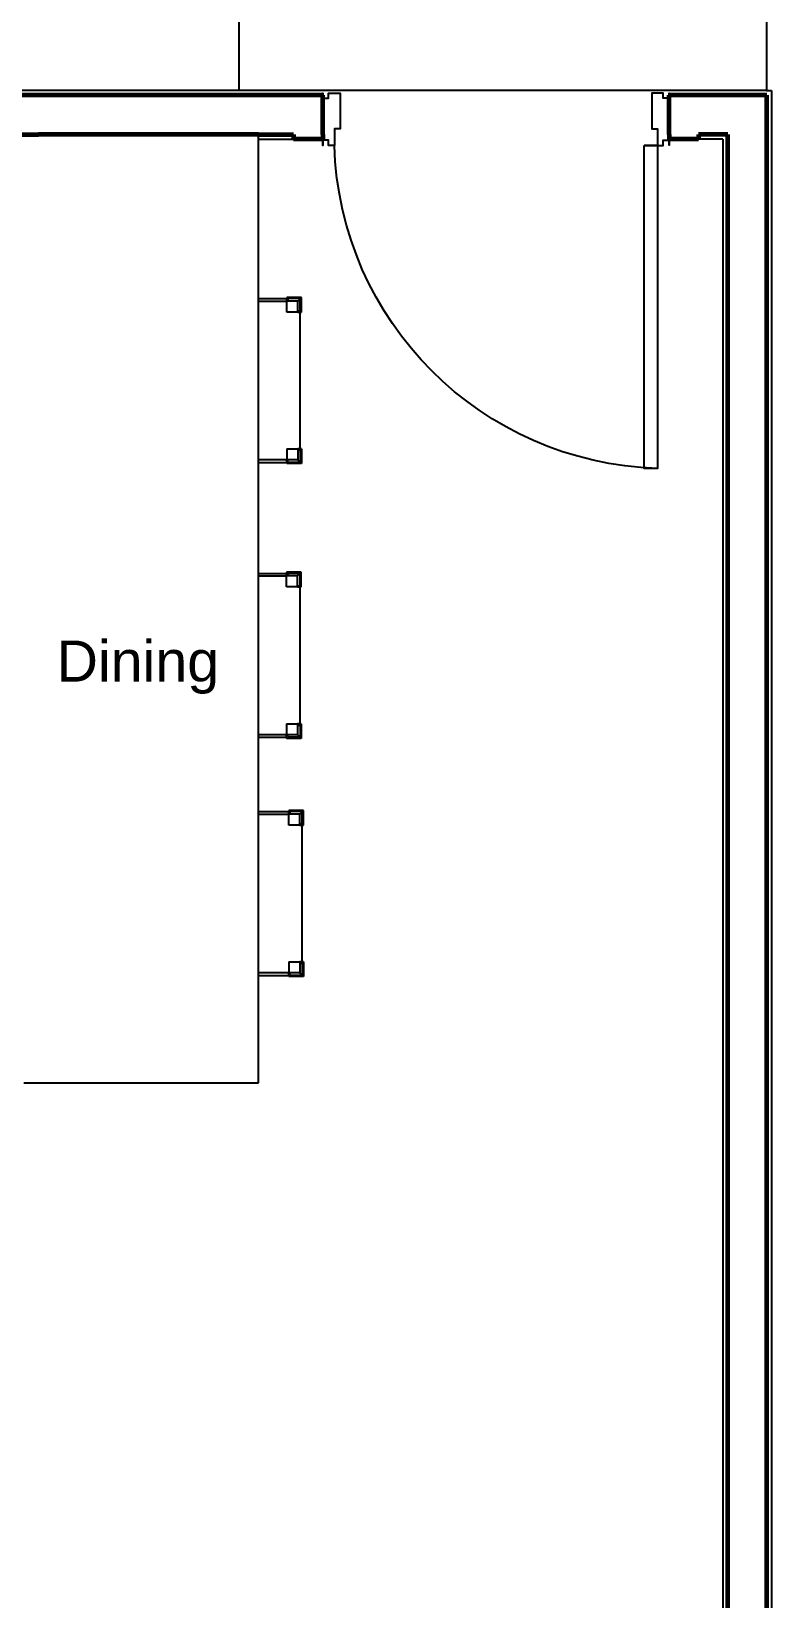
# Model space of a CAD drawing. Header units: metres. Extents: x 12.2 to 77.2, y 18.8 to 35.5.
# Drawn here: x 23.017 to 24.941, y 25.483 to 29.555 of the extents above; entities that cross this region are included whole.
import ezdxf

# ---------------------------------------------------------------- set-up
doc = ezdxf.new("R2010")
doc.units = ezdxf.units.M
doc.layers.add('A-WALL', color=250, linetype='Continuous', lineweight=60)
doc.styles.get("Standard").update_dxf_attribs({"font": 'arial.ttf'})

# ---------------------------------------------------------------- blocks, each defined once
blk = doc.blocks.new('*U25')
blk.add_lwpolyline([(33.6, 1124.4, -0.396717), (966.4, 192)], format="xyb")
for points in [[(72, 192), (33.6, 192), (33.6, 1124.4), (72, 1124.4)], [(33.6, 192), (16.8, 192), (16.8, 192), (16.8, 192), (16.8, 192), (16.8, 177), (0, 177), (0, 190.9), (0, 40.9), (0, 55.9), (16.8, 55.9), (16.8, 40.9), (33.6, 40.9), (33.6, 40.9), (50, 40.9), (50, 144), (33.6, 144)], [(1000, 177), (1000, 192), (1000, 192), (1000, 40.9), (1000, 55.9), (983.2, 55.9), (983.2, 40.9), (966.4, 40.9), (966.4, 40.9), (950, 40.9), (950, 144), (966.4, 144), (966.4, 192), (983.2, 192), (983.2, 177)]]:
    blk.add_lwpolyline(points, close=True)
blk.add_lwpolyline([(33.6, 192), (72, 192)])

msp = doc.modelspace()

# ---------------------------------------------------------------- linework, layer by layer
for p, q in [((23.556, 29.693), (23.556, 29.4018)), ((24.9276, 29.693), (24.9276, 29.4018)), ((23.556, 29.4018), (22.0249, 29.4018)), ((24.9276, 29.4018), (23.556, 29.4018)), ((24.9276, 29.4018), (24.9411, 29.4018)), ((24.9411, 29.4018), (24.9411, 20.6388)), ((24.9022, 29.3882), (24.9022, 29.3891)), ((24.9276, 29.3882), (24.9022, 29.3882)), ((24.9276, 29.3891), (24.9276, 29.3882)), ((23.6076, 29.2748), (23.6076, 29.2875)), ((23.6076, 29.2748), (23.6982, 29.2748)), ((23.6076, 28.8608), (23.6076, 29.2748)), ((24.8141, 29.2748), (24.7506, 29.2748)), ((24.8141, 29.2748), (24.8141, 21.9059)), ((23.6076, 28.8608), (23.6809, 28.8608)), ((23.6076, 28.8545), (23.6076, 28.8608)), ((23.6076, 28.4417), (23.6076, 28.8545)), ((23.6076, 28.8545), (23.6809, 28.8545)), ((23.719, 28.864), (23.6809, 28.864)), ((23.6809, 28.864), (23.6813, 28.8637)), ((23.6809, 28.864), (23.6809, 28.8608)), ((23.6809, 28.8545), (23.6809, 28.8608)), ((23.6841, 28.8545), (23.6809, 28.8545)), ((23.6809, 28.8259), (23.6809, 28.8545)), ((23.6817, 28.8633), (23.6822, 28.8627)), ((23.6837, 28.8612), (23.6841, 28.8608)), ((23.6841, 28.8608), (23.6841, 28.8581)), ((23.7159, 28.8608), (23.6841, 28.8608)), ((23.6841, 28.8557), (23.6841, 28.8545)), ((23.7095, 28.8545), (23.6841, 28.8545)), ((23.7095, 28.8545), (23.7159, 28.8608)), ((23.7095, 28.8291), (23.7095, 28.8545)), ((23.719, 28.864), (23.7159, 28.8608)), ((23.7159, 28.8291), (23.7159, 28.8608)), ((23.719, 28.8259), (23.719, 28.864)), ((23.7095, 28.8259), (23.6809, 28.8259)), ((23.7095, 28.8291), (23.7132, 28.8291)), ((23.7095, 28.8259), (23.7095, 28.8291)), ((23.7095, 28.8259), (23.7159, 28.8259)), ((23.7143, 28.8291), (23.7159, 28.8291)), ((23.7187, 28.8262), (23.7159, 28.8291)), ((23.7159, 28.4703), (23.7159, 28.8259)), ((23.7159, 28.8259), (23.719, 28.8259)), ((23.719, 28.8259), (23.719, 28.826)), ((23.6809, 28.4703), (23.6809, 28.4417)), ((23.6809, 28.4703), (23.7095, 28.4703)), ((23.7095, 28.4703), (23.7095, 28.4671)), ((23.7159, 28.4703), (23.7095, 28.4703)), ((23.7095, 28.4671), (23.7132, 28.4671)), ((23.7095, 28.4671), (23.7095, 28.4417)), ((23.7143, 28.4671), (23.7159, 28.4671)), ((23.719, 28.4703), (23.7159, 28.4703)), ((23.7159, 28.4671), (23.7187, 28.47)), ((23.7159, 28.4671), (23.7159, 28.4354)), ((23.719, 28.4702), (23.719, 28.4703)), ((23.719, 28.4703), (23.719, 28.4322)), ((23.6076, 28.4354), (23.6076, 28.4417)), ((23.6809, 28.4417), (23.6076, 28.4417)), ((23.6076, 28.4354), (23.6809, 28.4354)), ((23.6076, 28.1467), (23.6076, 28.4354)), ((23.6841, 28.4417), (23.6809, 28.4417)), ((23.6809, 28.4354), (23.6809, 28.4417)), ((23.6809, 28.4354), (23.6809, 28.4322)), ((23.681, 28.4323), (23.6809, 28.4322)), ((23.719, 28.4322), (23.6809, 28.4322)), ((23.6822, 28.4335), (23.6813, 28.4325)), ((23.6841, 28.4354), (23.6829, 28.4342)), ((23.6841, 28.4405), (23.6841, 28.4417)), ((23.7095, 28.4417), (23.6841, 28.4417)), ((23.6841, 28.4381), (23.6841, 28.4393)), ((23.6841, 28.4354), (23.6841, 28.437)), ((23.7159, 28.4354), (23.6841, 28.4354)), ((23.7095, 28.4417), (23.7159, 28.4354)), ((23.719, 28.4322), (23.7159, 28.4354)), ((23.6076, 28.1467), (23.6806, 28.1467)), ((23.6076, 28.1403), (23.6076, 28.1467)), ((23.6076, 27.7276), (23.6076, 28.1403)), ((23.6076, 28.1403), (23.6806, 28.1403)), ((23.7187, 28.1498), (23.6806, 28.1498)), ((23.6806, 28.1498), (23.6809, 28.1495)), ((23.6806, 28.1498), (23.6806, 28.1467)), ((23.6806, 28.1403), (23.6806, 28.1467)), ((23.6837, 28.1403), (23.6806, 28.1403)), ((23.6806, 28.1117), (23.6806, 28.1403)), ((23.6813, 28.1491), (23.6818, 28.1486)), ((23.6834, 28.1471), (23.6837, 28.1467)), ((23.6837, 28.1467), (23.6837, 28.144)), ((23.7155, 28.1467), (23.6837, 28.1467)), ((23.6837, 28.1416), (23.6837, 28.1403)), ((23.7091, 28.1403), (23.6837, 28.1403)), ((23.7091, 28.1403), (23.7155, 28.1467)), ((23.7091, 28.1149), (23.7091, 28.1403)), ((23.7187, 28.1498), (23.7155, 28.1467)), ((23.7155, 28.1149), (23.7155, 28.1467)), ((23.7187, 28.1117), (23.7187, 28.1498)), ((23.7091, 28.1117), (23.6806, 28.1117)), ((23.7091, 28.1149), (23.7128, 28.1149)), ((23.7091, 28.1117), (23.7091, 28.1149)), ((23.7091, 28.1117), (23.7155, 28.1117)), ((23.7139, 28.1149), (23.7155, 28.1149)), ((23.7183, 28.1121), (23.7155, 28.1149)), ((23.7155, 27.7561), (23.7155, 28.1117)), ((23.7155, 28.1117), (23.7187, 28.1117)), ((23.7187, 28.1117), (23.7186, 28.1118)), ((23.6806, 27.7561), (23.6806, 27.7276)), ((23.6806, 27.7561), (23.7091, 27.7561)), ((23.7091, 27.7561), (23.7091, 27.753)), ((23.7155, 27.7561), (23.7091, 27.7561)), ((23.7091, 27.753), (23.7128, 27.753)), ((23.7091, 27.753), (23.7091, 27.7276)), ((23.7139, 27.753), (23.7155, 27.753)), ((23.7187, 27.7561), (23.7155, 27.7561)), ((23.7155, 27.753), (23.7183, 27.7558)), ((23.7155, 27.753), (23.7155, 27.7212)), ((23.7186, 27.7561), (23.7187, 27.7561)), ((23.7187, 27.7561), (23.7187, 27.718)), ((23.6076, 27.7212), (23.6076, 27.7276)), ((23.6806, 27.7276), (23.6076, 27.7276)), ((23.6076, 27.7212), (23.6806, 27.7212)), ((23.6076, 27.528), (23.6076, 27.7212)), ((23.6837, 27.7276), (23.6806, 27.7276)), ((23.6806, 27.7212), (23.6806, 27.7276)), ((23.6806, 27.7212), (23.6806, 27.718)), ((23.6806, 27.7181), (23.6806, 27.718)), ((23.7187, 27.718), (23.6806, 27.718)), ((23.6818, 27.7193), (23.6809, 27.7184)), ((23.6837, 27.7212), (23.6825, 27.72)), ((23.6837, 27.7263), (23.6837, 27.7276)), ((23.7091, 27.7276), (23.6837, 27.7276)), ((23.6837, 27.7239), (23.6837, 27.7251)), ((23.6837, 27.7212), (23.6837, 27.7228)), ((23.7155, 27.7212), (23.6837, 27.7212)), ((23.7091, 27.7276), (23.7155, 27.7212)), ((23.7187, 27.718), (23.7155, 27.7212)), ((23.6076, 27.528), (23.686, 27.528)), ((23.6076, 27.5216), (23.6076, 27.528)), ((23.7241, 27.5312), (23.686, 27.5312)), ((23.686, 27.5312), (23.6863, 27.5308)), ((23.686, 27.5312), (23.686, 27.528)), ((23.686, 27.5216), (23.686, 27.528)), ((23.6867, 27.5304), (23.6873, 27.5299)), ((23.6888, 27.5284), (23.6892, 27.528)), ((23.6892, 27.528), (23.6892, 27.5253)), ((23.7209, 27.528), (23.6892, 27.528)), ((23.7146, 27.5216), (23.7209, 27.528)), ((23.7241, 27.5312), (23.7209, 27.528)), ((23.7209, 27.4962), (23.7209, 27.528)), ((23.7241, 27.4931), (23.7241, 27.5312)), ((23.6076, 27.1089), (23.6076, 27.5216)), ((23.6076, 27.5216), (23.686, 27.5216)), ((23.6892, 27.5216), (23.686, 27.5216)), ((23.686, 27.4931), (23.686, 27.5216)), ((23.7146, 27.4931), (23.686, 27.4931)), ((23.6892, 27.5229), (23.6892, 27.5216)), ((23.7146, 27.5216), (23.6892, 27.5216)), ((23.7146, 27.4962), (23.7146, 27.5216)), ((23.7146, 27.4962), (23.7182, 27.4962)), ((23.7146, 27.4931), (23.7146, 27.4962)), ((23.7146, 27.4931), (23.7209, 27.4931)), ((23.7193, 27.4962), (23.7209, 27.4962)), ((23.7238, 27.4934), (23.7209, 27.4962)), ((23.7209, 27.1375), (23.7209, 27.4931)), ((23.7209, 27.4931), (23.7241, 27.4931)), ((23.7241, 27.4931), (23.724, 27.4932)), ((23.686, 27.1375), (23.686, 27.1089)), ((23.686, 27.1375), (23.7146, 27.1375)), ((23.7146, 27.1375), (23.7146, 27.1343)), ((23.7209, 27.1375), (23.7146, 27.1375)), ((23.7146, 27.1343), (23.7182, 27.1343)), ((23.7146, 27.1343), (23.7146, 27.1089)), ((23.7193, 27.1343), (23.7209, 27.1343)), ((23.7241, 27.1375), (23.7209, 27.1375)), ((23.7209, 27.1343), (23.7238, 27.1371)), ((23.7209, 27.1343), (23.7209, 27.1025)), ((23.724, 27.1374), (23.7241, 27.1375)), ((23.7241, 27.1375), (23.7241, 27.0994)), ((23.6076, 27.1025), (23.6076, 27.1089)), ((23.686, 27.1089), (23.6076, 27.1089)), ((23.6076, 27.1025), (23.686, 27.1025)), ((23.6076, 26.8237), (23.6076, 27.1025)), ((23.6892, 27.1089), (23.686, 27.1089)), ((23.686, 27.1025), (23.686, 27.1089)), ((23.686, 27.1025), (23.686, 27.0994)), ((23.6861, 27.0995), (23.686, 27.0994)), ((23.7241, 27.0994), (23.686, 27.0994)), ((23.6873, 27.1006), (23.6863, 27.0997)), ((23.6892, 27.1025), (23.688, 27.1013)), ((23.6892, 27.1077), (23.6892, 27.1089)), ((23.7146, 27.1089), (23.6892, 27.1089)), ((23.6892, 27.1053), (23.6892, 27.1064)), ((23.6892, 27.1025), (23.6892, 27.1041)), ((23.7209, 27.1025), (23.6892, 27.1025)), ((23.7146, 27.1089), (23.7209, 27.1025)), ((23.7241, 27.0994), (23.7209, 27.1025)), ((22.998, 26.8237), (23.6076, 26.8237))]:
    msp.add_line(p, q)
at = {"layer": 'A-WALL'}
for p, q in [((23.7744, 29.3891), (21.9868, 29.3891)), ((23.7744, 29.3882), (23.7744, 29.3891)), ((23.7744, 29.2875), (23.7744, 29.3882)), ((24.6744, 29.3882), (24.6744, 29.3891)), ((24.9022, 29.3891), (24.6744, 29.3891)), ((24.6744, 29.2875), (24.6744, 29.3882)), ((24.9276, 29.3891), (24.9022, 29.3891)), ((24.9284, 29.3891), (24.9276, 29.3891)), ((24.9284, 21.5659), (24.9284, 29.3891)), ((22.9267, 29.2875), (23.0361, 29.2875)), ((23.6076, 29.2875), (23.0361, 29.2875)), ((23.6076, 29.2875), (23.6982, 29.2875)), ((23.6982, 29.2875), (23.6982, 29.2748)), ((23.7744, 29.2875), (23.7744, 29.2748)), ((24.6744, 29.2875), (24.6744, 29.2748)), ((24.8268, 29.2875), (24.7506, 29.2875)), ((24.7506, 29.2875), (24.7506, 29.2748)), ((24.8268, 21.6675), (24.8268, 29.2875)), ((23.7744, 29.2748), (23.6982, 29.2748)), ((24.7506, 29.2748), (24.6744, 29.2748))]:
    msp.add_line(p, q, dxfattribs=at)

# ---------------------------------------------------------------- block references
at = {"xscale": 0.0009000000000045201, "yscale": 0.0009000000000045201, "zscale": 0.0009000000000045201, "rotation": 180}
msp.add_blockref('*U25', (24.6744, 29.4318), dxfattribs=at)

# ---------------------------------------------------------------- texts
at = {"insert": (23.2939, 27.9726), "char_height": 0.10674, "width": 1.108124, "attachment_point": 2}
msp.add_mtext('Dining', dxfattribs=at)

doc.saveas('drawing.dxf')
